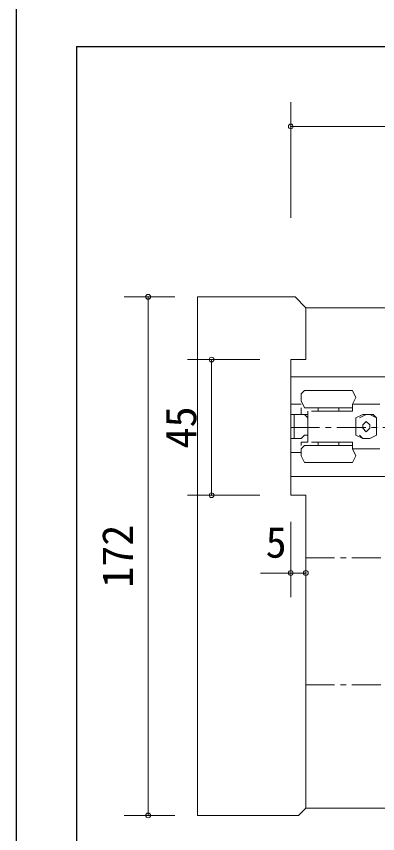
# Model space of a CAD drawing. Units: millimetres at full size; details may follow other scales. Extents: x -800 to 800, y -560 to 560.
# Drawn here: x -800 to -680, y -305.1 to -34 of the extents above; entities that cross this region are included whole.
import ezdxf
from ezdxf.enums import TextEntityAlignment as Align

# ---------------------------------------------------------------- set-up
doc = ezdxf.new("R2010")
doc.units = ezdxf.units.MM
doc.header["$LTSCALE"] = 4
doc.header["$PDMODE"] = 32
doc.header["$PDSIZE"] = 1.6
doc.linetypes.add('USER12', pattern=[3.826934, 2.391833, -0.478367, 0.478367, -0.478367])
for name, color, linetype, lineweight in [('0-0', 7, 'Continuous', 25), ('2-0', 7, 'Continuous', 18), ('3-0', 4, 'Continuous', 9)]:
    doc.layers.add(name, color=color, linetype=linetype, lineweight=lineweight)
doc.styles.add('ＭＳ ゴシック', font='')
doc.styles.get('ＭＳ ゴシック').set_extended_font_data('MS Gothic')

msp = doc.modelspace()

# ---------------------------------------------------------------- linework, layer by layer
at = {"layer": '0-0'}
for p, q in [((-800, 560), (-800, -560)), ((-780, -44), (152, -44))]:
    msp.add_line(p, q, dxfattribs=at)
msp.add_lwpolyline([(-780, -44), (-780, -444), (152, -444)], dxfattribs=at)
at = {"layer": '2-0', "color": 4, "lineweight": 9}
for p, q in [((-764.212, -127.061), (-747.406, -127.061)), ((-756.212, -127.061), (-756.212, -299.061)), ((-764.212, -299.061), (-747.406, -299.061))]:
    msp.add_line(p, q, dxfattribs=at)
at = {"layer": '2-0', "color": 4}
for p in [(-756.212, -127.061), (-756.212, -299.061)]:
    msp.add_point(p, dxfattribs=at)
at = {"layer": '3-0'}
for p, q in [((-708.876, -62.522), (-708.876, -100.845)), ((-708.876, -70.522), (-322.576, -70.522)), ((-743.174, -147.856), (-719.107, -147.856)), ((-735.174, -147.856), (-735.174, -192.856)), ((-704.319, -158.118), (-688.368, -158.118)), ((-688.368, -163.816), (-704.319, -163.816)), ((-703.18, -169.514), (-703.18, -164.954)), ((-699.763, -163.816), (-699.763, -164.954)), ((-692.924, -164.954), (-692.924, -163.816)), ((-688.368, -162.675), (-679.253, -162.675)), ((-688.368, -163.816), (-688.368, -162.675)), ((-708.876, -174.07), (-708.876, -166.095)), ((-708.876, -174.07), (-708.876, -166.095)), ((-707.736, -174.07), (-707.736, -166.095)), ((-687.227, -172.93), (-687.227, -167.234)), ((-687.227, -167.234), (-687.227, -169.514)), ((-680.393, -169.514), (-680.393, -167.234)), ((-703.18, -169.514), (-703.18, -175.208)), ((-687.227, -172.93), (-687.227, -169.514)), ((-683.81, -171.791), (-682.67, -170.652)), ((-680.393, -169.514), (-680.393, -172.93)), ((-708.876, -174.07), (-708.876, -178.628)), ((-702.038, -175.208), (-688.368, -175.208)), ((-699.763, -176.349), (-699.763, -175.208)), ((-692.924, -175.208), (-692.924, -176.349)), ((-688.368, -175.208), (-688.368, -176.349)), ((-705.46, -178.628), (-708.876, -178.628)), ((-688.368, -176.349), (-704.319, -176.349)), ((-688.368, -177.487), (-688.368, -176.349)), ((-688.368, -176.349), (-688.368, -177.487)), ((-688.368, -177.487), (-679.253, -177.487)), ((-704.319, -182.044), (-688.368, -182.044)), ((-743.174, -192.856), (-719.107, -192.856)), ((-708.876, -226.659), (-708.876, -201.727)), ((-703.876, -226.659), (-703.876, -201.727)), ((-703.876, -218.659), (-718.965, -218.659))]:
    msp.add_line(p, q, dxfattribs=at)
at = {"layer": '3-0', "color": 7, "lineweight": 18}
for p, q in [((-739.876, -127.061), (-739.876, -299.061)), ((-707.462, -127.061), (-739.876, -127.061)), ((-703.876, -130.647), (-707.462, -127.077)), ((-703.876, -145.579), (-703.876, -130.647)), ((-491.166, -130.647), (-703.876, -130.647)), ((-703.876, -147.856), (-703.876, -145.579)), ((-703.876, -147.856), (-708.876, -147.856)), ((-708.876, -192.856), (-708.876, -147.856)), ((-708.876, -186.601), (-708.876, -153.561)), ((-708.876, -153.561), (-491.166, -153.561)), ((-491.166, -186.601), (-708.876, -186.601)), ((-708.876, -192.856), (-703.876, -192.856)), ((-703.876, -296.647), (-703.876, -192.856)), ((-703.876, -296.647), (-706.289, -299.044)), ((-703.876, -296.647), (-61.971, -296.647)), ((-739.876, -299.061), (-706.289, -299.061))]:
    msp.add_line(p, q, dxfattribs=at)
at = {"layer": '3-0', "linetype": 'USER12'}
for p, q in [((-708.876, -170.356), (-491.166, -170.356)), ((-703.876, -213.647), (-491.166, -213.647)), ((-703.876, -255.804), (-491.166, -255.804))]:
    msp.add_line(p, q, dxfattribs=at)
at = {"layer": '3-0'}
for points in [[(-704.319, -163.816), (-705.46, -161.537), (-705.46, -159.258), (-704.319, -158.118)], [(-688.368, -158.118), (-687.227, -160.398), (-688.368, -162.675)], [(-705.46, -166.095), (-708.876, -166.095), (-708.876, -162.675), (-705.46, -162.675)], [(-705.46, -163.816), (-705.46, -166.095), (-703.18, -166.095)], [(-688.368, -163.816), (-688.368, -164.954), (-702.038, -164.954)], [(-705.46, -166.095), (-704.319, -166.095), (-703.18, -167.234)], [(-687.227, -167.234), (-684.951, -166.095), (-682.67, -166.095), (-680.393, -167.234)], [(-686.091, -167.234), (-683.81, -166.095), (-681.534, -166.095), (-680.393, -167.234)], [(-683.81, -171.791), (-684.951, -170.652), (-684.951, -169.514), (-683.81, -168.372), (-682.67, -169.514), (-682.67, -170.652)], [(-703.18, -172.93), (-704.319, -172.93), (-705.46, -174.07)], [(-680.393, -172.93), (-682.67, -174.07), (-684.951, -174.07), (-687.227, -172.93)], [(-680.393, -172.93), (-682.67, -174.07), (-684.951, -174.07), (-686.091, -172.93)], [(-708.876, -174.07), (-707.736, -174.07), (-705.46, -174.07)], [(-703.18, -175.208), (-705.46, -175.208), (-705.46, -176.349)], [(-704.319, -182.044), (-705.46, -179.766), (-705.46, -177.487), (-704.319, -176.349)], [(-688.368, -177.487), (-687.227, -179.766), (-688.368, -182.044)], [(-694.065, -182.044), (-695.205, -182.044), (-698.622, -182.044)]]:
    msp.add_lwpolyline(points, dxfattribs=at)
for p in [(-708.876, -70.522), (-735.174, -147.856), (-735.174, -192.856), (-708.876, -218.659), (-703.876, -218.659)]:
    msp.add_point(p, dxfattribs=at)

# ---------------------------------------------------------------- texts
at = {"layer": '2-0', "style": 'ＭＳ ゴシック'}
msp.add_text('172', height=10.26, rotation=90, dxfattribs=at).set_placement((-758.212, -223.578), align=Align.BOTTOM_LEFT)
at = {"layer": '3-0', "color": 7, "style": 'ＭＳ ゴシック'}
msp.add_text('45', height=10.26, rotation=90, dxfattribs=at).set_placement((-737.174, -177.356), align=Align.BOTTOM_LEFT)
msp.add_text('5', height=10.26, dxfattribs=at).set_placement((-717.222, -216.659), align=Align.BOTTOM_LEFT)

doc.saveas('drawing.dxf')
